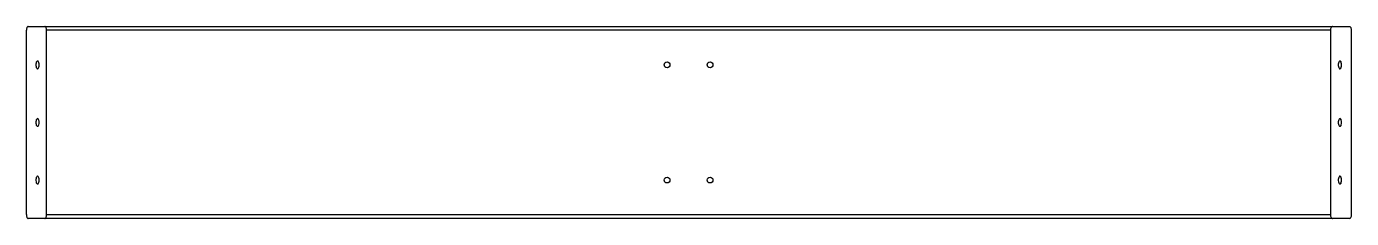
# Model space of a CAD drawing. Header units: millimetres. Extents: x 0 to 1380, y -66 to 134.
import ezdxf

# ---------------------------------------------------------------- set-up
doc = ezdxf.new("R2010")
doc.units = ezdxf.units.MM

msp = doc.modelspace()

# ---------------------------------------------------------------- linework, layer by layer
at = {"color": 7, "linetype": 'Continuous', "lineweight": 25}
for p, q in [((0, -61.7), (0, 130.3)), ((1.9, 134.3), (1378.1, 134.3)), ((20.9, -61.9), (20.9, 130.4)), ((1358.1, 130.3), (20.9, 130.3)), ((1358.1, 130.3), (1358.1, -61.7)), ((1380, -61.7), (1380, 130.3)), ((1378.1, -65.7), (1.9, -65.7)), ((20.9, -61.7), (1358.1, -61.7))]:
    msp.add_line(p, q, dxfattribs=at)
at = {"color": 7, "linetype": 'Continuous', "lineweight": 25, "flags": 128}
for points in [[(1.9, 134.3), (1.5, 134.2), (1.1, 134), (0.8, 133.6), (0.5, 133.1), (0.3, 132.5), (0.1, 131.8), (0, 131.1), (0, 130.3)], [(20.9, 130.4), (20.9, 131.2), (20.8, 131.9), (20.6, 132.6), (20.4, 133.2), (20.1, 133.6), (19.8, 134), (19.4, 134.2), (19.1, 134.3)], [(1360.1, 134.3), (1359.7, 134.2), (1359.3, 134), (1359, 133.6), (1358.7, 133.1), (1358.5, 132.5), (1358.3, 131.8), (1358.2, 131.1), (1358.1, 130.3)], [(1380, 130.3), (1380, 131), (1379.9, 131.6), (1379.7, 132.3), (1379.5, 132.8), (1379.3, 133.3), (1379, 133.7), (1378.7, 134), (1378.4, 134.2), (1378.1, 134.3)], [(13.1, 94.3), (13.1, 95.5), (12.8, 96.5), (12.5, 97.4), (12.1, 98), (11.6, 98.3), (11.1, 98.2), (10.6, 97.8), (10.2, 97), (9.9, 96), (9.8, 94.9), (9.8, 93.7), (9.9, 92.5), (10.2, 91.5), (10.6, 90.8), (11.1, 90.3), (11.6, 90.3), (12.1, 90.5), (12.5, 91.1), (12.8, 92), (13.1, 93.1), (13.1, 94.3)], [(12.3, 97.8), (12.1, 98), (11.6, 98.3), (11.1, 98.2), (10.6, 97.7), (10.2, 97), (9.9, 96), (9.8, 94.9), (9.8, 93.7), (9.9, 92.5), (10.2, 91.6), (10.6, 90.8), (11.1, 90.4), (11.6, 90.3), (12.1, 90.5), (12.3, 90.7)], [(1369.7, 94.3), (1369.7, 95.5), (1369.4, 96.5), (1369.1, 97.4), (1368.6, 98), (1368.1, 98.3), (1367.6, 98.2), (1367.1, 97.8), (1366.7, 97), (1366.4, 96), (1366.2, 94.9), (1366.2, 93.7), (1366.4, 92.5), (1366.7, 91.5), (1367.1, 90.8), (1367.6, 90.3), (1368.1, 90.3), (1368.6, 90.5), (1369.1, 91.1), (1369.4, 92), (1369.7, 93.1), (1369.7, 94.3)], [(1369.7, 94.3), (1369.6, 95.5), (1369.4, 96.5), (1369, 97.4), (1368.6, 98), (1368.1, 98.3), (1367.6, 98.2), (1367.1, 97.8)], [(1367.1, 90.8), (1367.6, 90.4), (1368.1, 90.3), (1368.6, 90.5), (1369, 91.1), (1369.4, 92), (1369.6, 93.1), (1369.7, 94.3)], [(13.1, 34.3), (13.1, 35.5), (12.8, 36.5), (12.5, 37.4), (12.1, 38), (11.6, 38.3), (11.1, 38.2), (10.6, 37.8), (10.2, 37), (9.9, 36), (9.8, 34.9), (9.8, 33.7), (9.9, 32.5), (10.2, 31.5), (10.6, 30.8), (11.1, 30.3), (11.6, 30.3), (12.1, 30.5), (12.5, 31.1), (12.8, 32), (13.1, 33.1), (13.1, 34.3)], [(12.3, 37.8), (12.1, 38), (11.6, 38.3), (11.1, 38.2), (10.6, 37.7), (10.2, 37), (9.9, 36), (9.8, 34.9), (9.8, 33.7), (9.9, 32.5), (10.2, 31.6), (10.6, 30.8), (11.1, 30.4), (11.6, 30.3), (12.1, 30.5), (12.3, 30.7)], [(1369.7, 34.3), (1369.7, 35.5), (1369.4, 36.5), (1369.1, 37.4), (1368.6, 38), (1368.1, 38.3), (1367.6, 38.2), (1367.1, 37.8), (1366.7, 37), (1366.4, 36), (1366.2, 34.9), (1366.2, 33.7), (1366.4, 32.5), (1366.7, 31.5), (1367.1, 30.8), (1367.6, 30.3), (1368.1, 30.3), (1368.6, 30.5), (1369.1, 31.1), (1369.4, 32), (1369.7, 33.1), (1369.7, 34.3)], [(1369.7, 34.3), (1369.6, 35.5), (1369.4, 36.5), (1369, 37.4), (1368.6, 38), (1368.1, 38.3), (1367.6, 38.2), (1367.1, 37.8)], [(1367.1, 30.8), (1367.6, 30.4), (1368.1, 30.3), (1368.6, 30.5), (1369, 31.1), (1369.4, 32), (1369.6, 33.1), (1369.7, 34.3)], [(13.1, -25.7), (13.1, -24.5), (12.8, -23.5), (12.5, -22.6), (12.1, -22), (11.6, -21.7), (11.1, -21.8), (10.6, -22.2), (10.2, -23), (9.9, -24), (9.8, -25.1), (9.8, -26.3), (9.9, -27.5), (10.2, -28.5), (10.6, -29.2), (11.1, -29.7), (11.6, -29.7), (12.1, -29.5), (12.5, -28.9), (12.8, -28), (13.1, -26.9), (13.1, -25.7)], [(12.3, -22.2), (12.1, -22), (11.6, -21.7), (11.1, -21.8), (10.6, -22.3), (10.2, -23), (9.9, -24), (9.8, -25.1), (9.8, -26.3), (9.9, -27.5), (10.2, -28.4), (10.6, -29.2), (11.1, -29.6), (11.6, -29.7), (12.1, -29.5), (12.3, -29.3)], [(1369.7, -25.7), (1369.7, -24.5), (1369.4, -23.5), (1369.1, -22.6), (1368.6, -22), (1368.1, -21.7), (1367.6, -21.8), (1367.1, -22.2), (1366.7, -23), (1366.4, -24), (1366.2, -25.1), (1366.2, -26.3), (1366.4, -27.5), (1366.7, -28.5), (1367.1, -29.2), (1367.6, -29.7), (1368.1, -29.7), (1368.6, -29.5), (1369.1, -28.9), (1369.4, -28), (1369.7, -26.9), (1369.7, -25.7)], [(1369.7, -25.7), (1369.6, -24.5), (1369.4, -23.5), (1369, -22.6), (1368.6, -22), (1368.1, -21.7), (1367.6, -21.8), (1367.1, -22.2)], [(1367.1, -29.2), (1367.6, -29.6), (1368.1, -29.7), (1368.6, -29.5), (1369, -28.9), (1369.4, -28), (1369.6, -26.9), (1369.7, -25.7)], [(0, -61.7), (0, -62.5), (0.1, -63.3), (0.3, -63.9), (0.5, -64.6), (0.8, -65.1), (1.1, -65.4), (1.5, -65.7), (1.9, -65.7)], [(19.1, -65.7), (19.4, -65.7), (19.8, -65.4), (20.1, -65.1), (20.4, -64.6), (20.6, -64), (20.8, -63.4), (20.9, -62.6), (20.9, -61.9)], [(1358.1, -61.7), (1358.2, -62.5), (1358.3, -63.3), (1358.5, -63.9), (1358.7, -64.6), (1359, -65.1), (1359.3, -65.4), (1359.7, -65.7), (1360.1, -65.7)], [(1378.1, -65.7), (1378.4, -65.7), (1378.8, -65.4), (1379.1, -65.1), (1379.4, -64.6), (1379.7, -63.9), (1379.9, -63.3), (1380, -62.5), (1380, -61.7)]]:
    msp.add_lwpolyline(points, dxfattribs=at)
at = {"color": 7, "linetype": 'Continuous', "lineweight": 25}
for centre, radius in [((667.1, 94.3), 3.02), ((667.1, 94.3), 3), ((711.9, 94.3), 3.02), ((711.9, 94.3), 3), ((667.1, -25.7), 3.02), ((667.1, -25.7), 3), ((711.9, -25.7), 3.02), ((711.9, -25.7), 3)]:
    msp.add_circle(centre, radius, dxfattribs=at)

doc.saveas('drawing.dxf')
